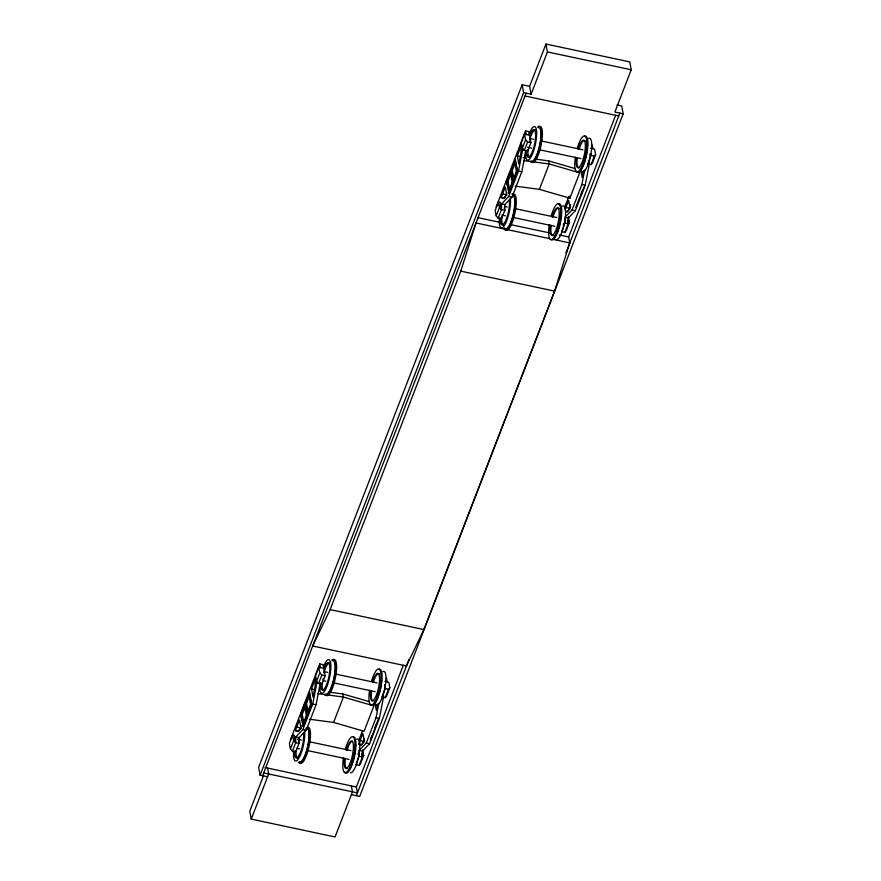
<?xml version="1.0" encoding="UTF-8"?>
<svg xmlns="http://www.w3.org/2000/svg" width="881" height="881" viewBox="0 0 881 881"><rect width="100%" height="100%" fill="white"/><g stroke="black" fill="none" stroke-linecap="round" stroke-linejoin="round"><path stroke-width="1.32" d="M320.365 682.621L316.026 704.811L306.236 730.195L299.133 737.617L299.011 743.432L295.741 751.889L292.426 751.185L295.686 742.727L295.818 736.912L302.91 729.49L312.711 704.106L317.05 681.916L318.559 683.491L321.873 684.196L325.144 675.738L323.063 664.648L319.748 663.944L290.345 740.095M378.885 703.236L376.077 717.597L366.287 742.98L359.184 750.403L359.063 756.206L356.254 763.464M355.792 764.675L359.107 765.38L362.377 756.922L362.498 751.108L369.602 743.685L379.403 718.301L383.731 696.111M525.902 150.849L521.827 171.74L512.026 197.124L504.923 204.535L504.802 210.35L501.531 218.807L498.217 218.103L501.476 209.645L501.608 203.83L508.7 196.419L518.502 171.035L522.84 148.834L524.349 150.409L527.664 151.125L530.935 142.656L528.853 131.577L525.539 130.873L496.135 207.024M568.443 216.803L569.489 222.342L566.219 230.811L564.908 232.298L561.582 231.593L564.853 223.135L564.952 218.488M564.908 232.298L568.168 223.84L568.3 218.025L575.392 210.614L585.193 185.23L589.532 163.029M377.663 703.93L376.374 710.538L375.119 703.809M583.464 170.848L582.165 177.455L580.909 170.727M568.3 218.025L564.974 217.321L572.077 209.898L581.878 184.514L584.676 170.154M615.698 115.169L568.674 236.967L569.787 242.914L554.556 291.104L423.893 629.563L406.449 665.959L312.689 646.004L330.133 609.608L460.796 271.139L476.026 222.926M522.147 84.763L523.622 92.648L531.089 94.234L529.613 86.36L522.147 84.763L258.64 767.329L260.115 775.214L267.582 776.8M260.115 775.214L523.622 92.648M262.604 775.743L526.111 93.177M263.639 775.335L249.775 811.236L251.25 819.11L335.055 836.95L352.477 791.821L351.365 785.907M529.613 86.36L545.945 44.05L629.75 61.89L631.225 69.764L614.894 112.074L623.186 113.847L359.679 796.413L351.387 794.64M251.25 819.11L268.672 773.981L267.571 768.078M531.089 94.234L547.42 51.935L545.945 44.05M298.318 739.732L299.011 743.432L295.686 742.727L294.309 735.338L292.646 734.985L289.375 743.443L290.422 748.982L292.426 751.185M318.779 667.291L315.508 675.749L316.543 681.288L318.559 683.491L321.818 675.033L319.814 672.831L318.779 667.291L323.756 668.349M504.339 207.883L504.802 210.35L501.476 209.645L500.1 202.256L498.437 201.903L495.177 210.361L496.212 215.9L498.217 218.103M524.569 134.209L521.31 142.667L522.345 148.217L524.349 150.409L527.609 141.951L525.605 139.749L524.569 134.209L529.547 135.267M300.641 714.414L309.583 692.433L311.808 704.315L303.284 726.396L300.641 714.414L302.535 722.431M506.432 181.343L515.374 159.351L517.599 171.244L509.075 193.313L506.432 181.343L507.841 186.706M301.06 714.502L304.903 703.379L307.546 715.361M305.795 702.245L309.583 692.433M507.324 180.198L515.374 159.351M303.185 723.664L301.412 714.238L304.584 706.022L306.357 715.449L303.185 723.664L304.011 723.841M308.846 694.988L310.608 704.404L307.436 712.63L305.674 703.203L308.846 694.988L309.683 695.164L306.511 703.379L308.273 712.806M507.214 181.156L510.385 172.94L512.147 182.367L508.976 190.582L507.214 181.156L508.04 181.332L509.548 189.415M514.647 161.906L516.409 171.332L513.238 179.548L511.476 170.121L514.647 161.906L515.473 162.082M295.432 730.58L299.518 719.997L301.027 728.069L297.646 731.604L295.432 730.58L298.758 731.285L301.027 725.404M311.5 688.975L315.574 678.392L315.068 686.475L313.008 697.047L311.5 688.975L314.814 689.68M501.234 197.498L505.309 186.926L506.817 194.987L503.447 198.522L501.234 197.498L504.549 198.203L506.817 192.333M517.29 155.893L521.376 145.321L520.858 153.393L518.799 163.965L517.29 155.893L520.605 156.598M303.758 722.497L302.249 714.414L305.421 706.199M508.04 181.332L511.211 173.117M514.064 179.724L512.302 170.297L515.022 163.26M290.422 748.982L293.681 740.525L292.646 734.985M316.543 681.288L319.814 672.831M496.212 215.9L499.472 207.442L498.437 201.903M522.345 148.217L525.605 139.749M302.866 726.307L311.389 704.227L309.165 692.345M508.656 193.225L517.18 171.156L514.956 159.263M511.167 187.235L512.522 183.722M309.418 719.215L333.602 722.431L343.403 697.047L342.83 693.964L329.395 692.18M515.209 186.133L539.403 189.349L549.204 163.965L548.621 160.893L535.185 159.098M358.622 740.899L362.543 730.745M564.413 207.817L568.818 196.397M358.809 744.06L362.884 733.488L364.404 741.56L361.023 745.095L358.809 744.06L362.124 744.775L364.393 738.895M565.051 209.81L568.686 200.405L570.194 208.478L566.813 212.013M539.403 189.349L569.886 198.203L579.687 172.819L549.204 163.965L523.666 160.573M568.377 210.515L570.635 204.645M590.116 156.014L591.052 153.591M384.501 684.823L385.195 688.513L381.925 696.981L385.239 697.686L386.561 696.188L389.82 687.731L388.785 682.191L384.909 681.365M588.189 162.688L590.986 155.441L594.301 156.146L595.611 154.649L594.576 149.109L590.711 148.283M385.239 697.686L388.51 689.228L389.82 687.731M587.715 163.899L591.041 164.604L594.301 156.146M362.653 749.885L363.688 755.424L360.428 763.882L359.107 765.38M595.611 154.649L592.351 163.117L591.041 164.604M370.438 739.357L371.859 735.679M374.7 728.323L376.121 724.645M580.975 194.018L582.396 190.34M370.383 740.679L378.489 718.511M580.909 195.34L584.224 186.75M263.694 772.923L357.455 792.878L356.353 786.975L403.366 665.177M356.365 795.697L408.927 659.55M565.822 253.133L619.872 113.131M564.853 223.135L568.168 223.84L569.489 222.342M358.6 753.751L359.063 756.206L362.377 756.922L363.688 755.424M523.094 157.49L525.781 157.853M317.876 693.655L343.403 697.047L373.896 705.901L364.095 731.285L333.602 722.431M547.42 51.935L631.225 69.764M616.975 104.949L621.711 105.962L623.186 113.847M525.021 95.996L618.781 115.962M529.514 138.46L533.523 139.319M541.529 141.015L582.892 149.825M527.609 141.951L530.935 142.656M527.576 147.248L531.573 148.096M539.579 149.803L580.953 158.613M520.01 148.845L522.224 149.318M518.502 171.035L521.827 171.74M581.878 184.514L585.193 185.23M511.476 170.121L512.302 170.297M516.409 171.332L517.235 171.509M511.112 170.385L513.337 182.279M580.028 196.474L575.767 207.509M512.147 182.367L512.973 182.543M502.588 193.974L505.914 194.679M565.965 207.464L569.28 208.169M508.7 196.419L512.026 197.124M572.077 209.898L575.392 210.614M565.701 211.22L567.915 211.693M501.608 203.83L504.923 204.535M504.714 206.44L507.39 207.013M515.396 208.709L556.759 217.519M499.131 205.592L500.793 205.945M567.474 220.14L569.137 220.492M502.776 215.228L505.441 215.79M513.447 217.497L554.821 226.307M477.59 217.585L500.364 222.43M511.079 224.71L549.92 232.98M559.303 234.974L568.674 236.967M476.026 222.959L549.7 238.641M552.376 239.214L569.787 242.914M460.796 271.139L554.556 291.104M330.133 609.608L423.893 629.563M327.732 672.39L323.723 671.542A4.504 1.167 -78 0 1 324.219 673.095M335.738 674.097L377.101 682.907M321.818 675.033L325.144 675.738M385.195 688.513L388.51 689.228M323.118 680.606L325.783 681.178M333.789 682.885L375.163 691.684M312.711 704.106L316.026 704.811M376.077 717.597L379.403 718.301M305.674 703.203L306.511 703.379M310.608 704.404L311.445 704.591M301.412 714.238L302.249 714.414M306.357 715.449L307.183 715.625M296.798 727.045L300.113 727.761M360.164 740.536L363.49 741.24M302.91 729.49L306.236 730.195M366.287 742.98L369.602 743.685M295.818 736.912L299.133 737.617M359.184 750.403L362.498 751.108M297.591 739.236L301.599 740.084M309.605 741.791L350.968 750.601M293.34 738.674L294.992 739.027M363.346 753.574L361.684 753.222L362.377 756.922M296.985 748.299L299.65 748.872M307.656 750.579L349.03 759.378M265.082 767.538L356.353 786.975M548.621 160.893L575.304 168.634M342.83 693.964L369.502 701.717M499.472 207.442L501.476 209.645M293.681 740.525L295.686 742.727M592.23 145.068L592.924 148.757M569.5 196.155L569.886 198.203M567.705 221.373L568.168 223.84M525.539 130.873L526.232 134.562M508.337 189.349L509.075 193.313M386.44 678.139L387.122 681.839M319.748 663.944L320.442 667.644M358.138 753.574A4.504 1.167 -78 0 1 358.115 754.543M323.228 678.458A4.504 1.167 -78 0 1 322.842 679.306M563.565 223.708A4.504 1.167 -78 0 1 563.278 224.831M537.961 126.501A18.435 4.757 -78 0 1 539.822 145.85A18.435 4.757 -78 0 1 530.263 161.267M539.051 126.732A18.435 4.757 -78 0 1 540.912 146.081A18.435 4.757 -78 0 1 531.353 161.498M579.048 149.473A14.008 3.623 -78 0 1 585.413 141.246M579.566 167.665A14.008 3.623 -78 0 1 577.319 157.71M587.187 140.387A17.202 4.438 -78 0 1 587.187 149.12M586.9 151.257A17.202 4.438 -78 0 1 586.317 154.56M586.085 155.651A17.202 4.438 -78 0 1 581.24 168.789M588.596 138.515A17.202 4.438 -78 0 1 590.336 156.554A17.202 4.438 -78 0 1 581.427 170.947M578.222 149.285A14.008 3.623 -78 0 1 585.182 143.196A14.008 3.623 -78 0 1 580.524 165.43A14.008 3.623 -78 0 1 576.493 157.534M529.558 135.509A14.041 3.623 -78 0 1 535.549 133.372A14.041 3.623 -78 0 1 531.199 154.164A14.041 3.623 -78 0 1 526.464 150.266M529.944 139.242A4.504 1.167 -78 0 1 529.866 142.083M529.459 157.391A14.041 3.623 -78 0 1 527.983 149.517M529.933 139.011A14.041 3.623 -78 0 1 535.516 129.992M584.532 136.423A18.435 4.757 -78 0 1 586.394 155.761A18.435 4.757 -78 0 1 576.835 171.178M590.039 153.768A4.504 1.167 -78 0 1 589.918 154.869M537.784 127.701A17.202 4.438 -78 0 1 539.965 143.537A17.202 4.438 -78 0 1 531.573 161.08M529.228 133.736A17.202 4.438 -78 0 1 536.573 131.115A17.202 4.438 -78 0 1 531.232 156.587A17.202 4.438 -78 0 1 525.439 151.818M577.418 147.81A18.435 4.757 -78 0 1 586.625 140.123A18.435 4.757 -78 0 1 580.105 169.604A18.435 4.757 -78 0 1 575.359 157.126M510.374 198.159A17.202 4.438 -78 0 1 505.022 224.435A17.202 4.438 -78 0 1 499.384 218.213M509.251 199.811A14.041 3.623 -78 0 1 505.397 221.208A14.041 3.623 -78 0 1 500.331 217.959M512.863 195.197A17.202 4.438 -78 0 1 512.863 215.614A17.202 4.438 -78 0 1 504.472 227.827M514.229 194.216A18.435 4.757 -78 0 1 514.779 213.775A18.435 4.757 -78 0 1 506.256 230.205M511.828 194.194A18.435 4.757 -78 0 1 513.689 213.532A18.435 4.757 -78 0 1 504.13 228.961M503.326 225.084A14.041 3.623 -78 0 1 502.071 214.953M552.09 216.979A14.008 3.623 -78 0 1 559.05 210.889A14.008 3.623 -78 0 1 554.391 233.124A14.008 3.623 -78 0 1 550.361 225.228M552.916 217.155A14.008 3.623 -78 0 1 559.281 208.94M553.433 235.359A14.008 3.623 -78 0 1 551.187 225.404M551.286 215.504A18.435 4.757 -78 0 1 560.492 207.817A18.435 4.757 -78 0 1 553.973 237.297A18.435 4.757 -78 0 1 549.226 224.82M558.4 204.106A18.435 4.757 -78 0 1 560.734 221.087A18.435 4.757 -78 0 1 551.737 239.896M562.463 206.209A17.202 4.438 -78 0 1 564.655 222.045A17.202 4.438 -78 0 1 556.263 239.588M559.435 205.108A17.202 4.438 -78 0 1 560.404 206.055M561.241 214.755A17.202 4.438 -78 0 1 560.768 218.951M560.404 221.142A17.202 4.438 -78 0 1 559.953 223.345M559.699 224.435A17.202 4.438 -78 0 1 559.149 226.593M558.851 227.639A17.202 4.438 -78 0 1 556.572 233.795M556.087 234.786A17.202 4.438 -78 0 1 554.623 237.154M304.441 730.349A17.202 4.438 -78 0 1 299.474 757.054A17.202 4.438 -78 0 1 293.582 751.295M300.212 728.895A17.202 4.438 -78 0 1 301.599 727.563M303.46 732.882A14.041 3.623 -78 0 1 299.606 754.279A14.041 3.623 -78 0 1 294.54 751.041M298.527 758.001A14.041 3.623 -78 0 1 296.06 750.293M308.427 727.299A18.435 4.757 -78 0 1 308.427 749.18A18.435 4.757 -78 0 1 299.43 762.274M307.348 727.067A18.435 4.757 -78 0 1 307.337 748.949A18.435 4.757 -78 0 1 298.34 762.043M305.85 728.466A17.202 4.438 -78 0 1 308.042 744.313A17.202 4.438 -78 0 1 299.65 761.845M356.673 739.291A17.202 4.438 -78 0 1 358.864 755.127A17.202 4.438 -78 0 1 350.462 772.67M353.909 736.979A18.435 4.757 -78 0 1 353.909 758.86A18.435 4.757 -78 0 1 344.911 771.954M345.495 748.586A18.435 4.757 -78 0 1 354.702 740.888A18.435 4.757 -78 0 1 348.182 770.379A18.435 4.757 -78 0 1 343.425 757.902M355.55 744.126A17.202 4.438 -78 0 1 355.528 746.537M355.263 749.885A17.202 4.438 -78 0 1 353.05 760.721M351.739 764.62A17.202 4.438 -78 0 1 350.297 767.869M349.801 768.761A17.202 4.438 -78 0 1 348.821 770.236M351.145 762.781A14.008 3.623 -78 0 1 349.966 765.424M347.643 768.43A14.008 3.623 -78 0 1 345.396 758.486M347.125 750.238A14.008 3.623 -78 0 1 352.697 741.24M346.299 750.061A14.008 3.623 -78 0 1 353.259 743.971A14.008 3.623 -78 0 1 348.601 766.206A14.008 3.623 -78 0 1 344.57 758.31M373.258 682.544A14.008 3.623 -78 0 1 379.612 674.328M373.775 700.736A14.008 3.623 -78 0 1 371.529 690.792M372.432 682.368A14.008 3.623 -78 0 1 379.392 676.278A14.008 3.623 -78 0 1 374.733 698.512A14.008 3.623 -78 0 1 370.703 690.616M333.26 659.814A18.435 4.757 -78 0 1 335.121 679.152A18.435 4.757 -78 0 1 325.563 694.58M323.768 668.591A14.041 3.623 -78 0 1 329.758 666.454A14.041 3.623 -78 0 1 325.408 687.246A14.041 3.623 -78 0 1 320.673 683.348M332.17 659.583A18.435 4.757 -78 0 1 334.031 678.921A18.435 4.757 -78 0 1 324.472 694.349M331.983 660.783A17.202 4.438 -78 0 1 334.174 676.619A17.202 4.438 -78 0 1 325.783 694.151M323.437 666.818A17.202 4.438 -78 0 1 330.804 664.538A17.202 4.438 -78 0 1 325.111 690.252A17.202 4.438 -78 0 1 319.715 683.601M323.657 690.473A14.041 3.623 -78 0 1 322.193 682.599M324.142 672.082A14.041 3.623 -78 0 1 329.725 663.074M381.583 680.143A17.202 4.438 -78 0 1 381.11 684.339M380.933 685.418A17.202 4.438 -78 0 1 379.182 693.028M377.872 696.926A17.202 4.438 -78 0 1 374.954 702.542M382.806 671.597A17.202 4.438 -78 0 1 384.545 689.636A17.202 4.438 -78 0 1 375.625 704.029M371.628 680.892A18.435 4.757 -78 0 1 380.834 673.194A18.435 4.757 -78 0 1 374.315 702.686A18.435 4.757 -78 0 1 369.557 690.208M378.731 669.494A18.435 4.757 -78 0 1 380.592 688.832A18.435 4.757 -78 0 1 371.044 704.26"/></g></svg>
